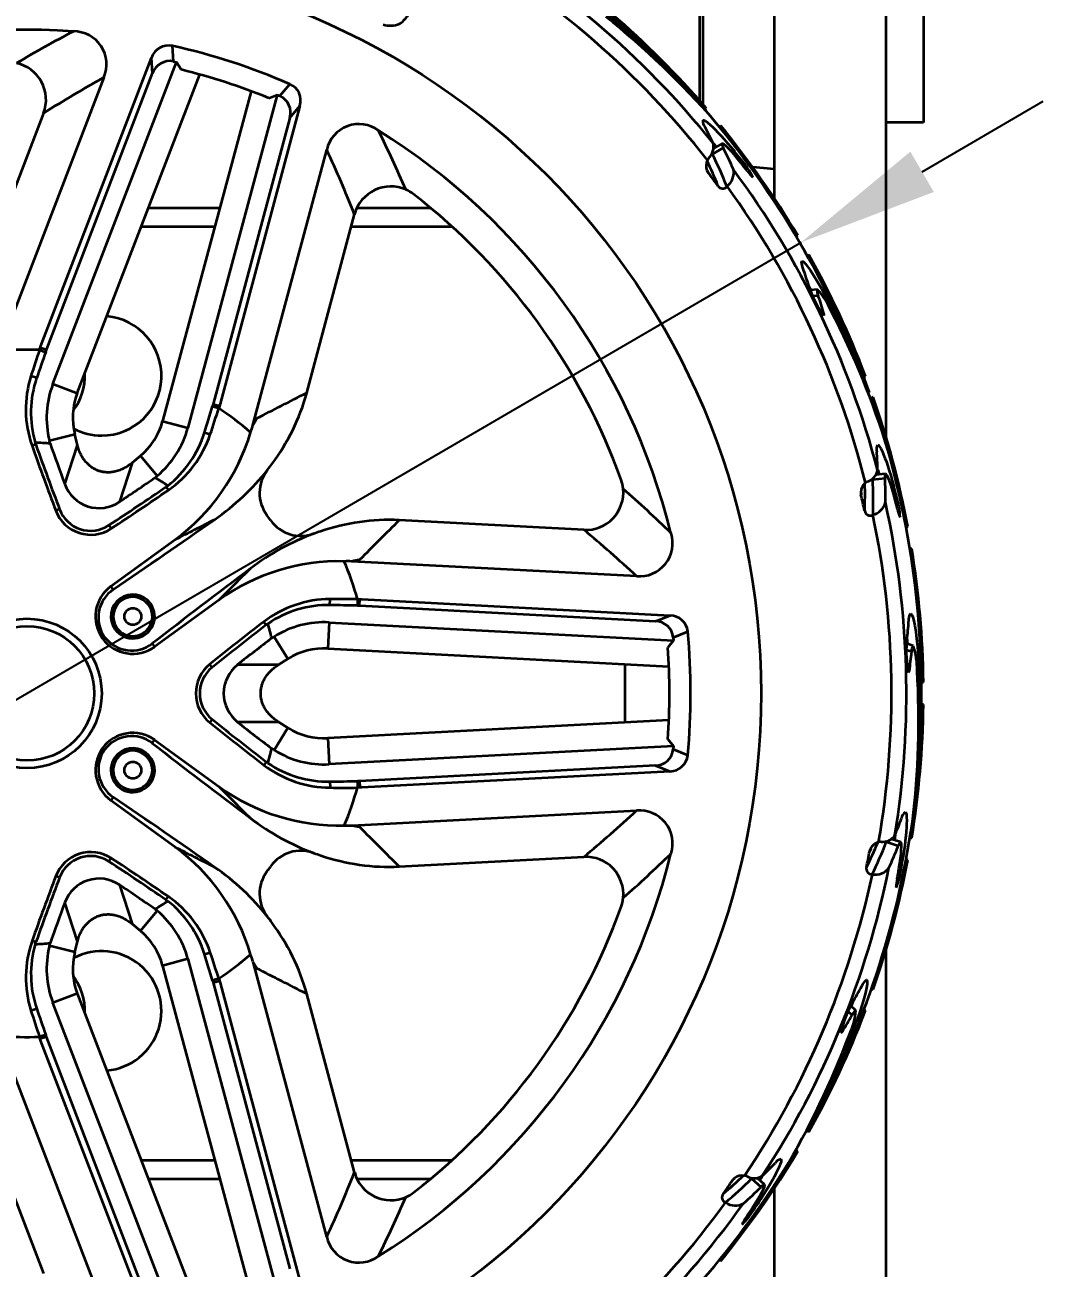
# Model space of a CAD drawing. Header units: millimetres. Extents: x 3171 to 3496, y 686 to 979.
# Drawn here: x 3420.01 to 3447.26, y 778.67 to 811.95 of the extents above; entities that cross this region are included whole.
import ezdxf

# ---------------------------------------------------------------- set-up
doc = ezdxf.new("R2010")
doc.units = ezdxf.units.MM
doc.header["$LTSCALE"] = 0.5
doc.layers.add('尺寸线', color=3, linetype='Continuous', lineweight=13)
doc.layers.add('粗实线', color=7, linetype='Continuous', lineweight=35)
doc.styles.add('数字和字母', font='romans.shx')
doc.dimstyles.new('轮趣标注1比1', dxfattribs={"dimscale": 1.5, "dimtxt": 2.5, "dimasz": 2.5, "dimexe": 1.25, "dimexo": 0.5, "dimtad": 1, "dimdec": 1, "dimdsep": 46, "dimtxsty": '数字和字母', "dimcen": 2.5, "dimadec": 0, "dimazin": 2, "dimtfac": 1, "dimtmove": 0, "dimatfit": 3, "dimfxl": 1, "dimtolj": 1, "dimarcsym": 0})

# ---------------------------------------------------------------- blocks, each defined once
blk = doc.blocks.new('*D67')
at = {"layer": 'Defpoints', "color": 0}
for p in [(3396.126, 793.274), (3443.062, 770.557), (3396.126, 751.392)]:
    blk.add_point(p, dxfattribs=at)
at = {"layer": '尺寸线', "color": 0, "lineweight": -2}
for p, q in [((3396.126, 792.524), (3396.126, 749.517)), ((3443.062, 769.807), (3443.062, 749.517)), ((3439.312, 751.392), (3399.876, 751.392))]:
    blk.add_line(p, q, dxfattribs=at)
at = {"layer": '尺寸线', "color": 0}
for points in [[(3399.876, 752.017), (3399.876, 750.767), (3396.126, 751.392)], [(3439.312, 750.767), (3439.312, 752.017), (3443.062, 751.392)]]:
    blk.add_solid(points, dxfattribs=at)
at = {"layer": '尺寸线', "color": 0, "insert": (3419.594, 754.205), "char_height": 3.75, "attachment_point": 5, "style": '数字和字母'}
blk.add_mtext('\\A1;46.9', dxfattribs=at)
blk = doc.blocks.new('*D68')
at = {"layer": 'Defpoints', "color": 0}
for p in [(3440.783, 806.128), (3399.342, 781.983)]:
    blk.add_point(p, dxfattribs=at)
at = {"layer": '尺寸线', "color": 0, "lineweight": -2}
for p, q in [((3444.023, 808.016), (3447.263, 809.904)), ((3440.783, 806.128), (3399.342, 781.983)), ((3380.823, 771.193), (3396.101, 780.095))]:
    blk.add_line(p, q, dxfattribs=at)
blk.add_arc((3420.062, 794.055), 23.981, 201.0767, 214.7077, dxfattribs=at)
at = {"layer": '尺寸线', "color": 0}
for points in [[(3443.708, 808.556), (3444.338, 807.476), (3440.783, 806.128)], [(3396.416, 779.555), (3395.787, 780.635), (3399.342, 781.983)]]:
    blk.add_solid(points, dxfattribs=at)
at = {"layer": '尺寸线', "color": 0, "insert": (3384.3, 776.474), "char_height": 3.75, "attachment_point": 5, "rotation": 30.2269, "style": '数字和字母'}
blk.add_mtext('\\A1;∅48', dxfattribs=at)
blk = doc.blocks.new('*D69')
at = {"layer": 'Defpoints', "color": 0}
for p in [(3388.612, 891.057), (3434.062, 891.057), (3420.062, 794.055)]:
    blk.add_point(p, dxfattribs=at)
at = {"layer": '尺寸线', "color": 0, "lineweight": -2}
for p, q in [((3433.312, 891.057), (3386.737, 891.057)), ((3388.612, 797.805), (3388.612, 887.307)), ((3419.312, 794.055), (3386.737, 794.055))]:
    blk.add_line(p, q, dxfattribs=at)
at = {"layer": '尺寸线', "color": 0}
for points in [[(3389.237, 887.307), (3387.987, 887.307), (3388.612, 891.057)], [(3387.987, 797.805), (3389.237, 797.805), (3388.612, 794.055)]]:
    blk.add_solid(points, dxfattribs=at)
at = {"layer": '尺寸线', "color": 0, "insert": (3385.799, 842.556), "char_height": 3.75, "attachment_point": 5, "rotation": 90, "style": '数字和字母'}
blk.add_mtext('\\A1;97', dxfattribs=at)
blk = doc.blocks.new('*D70')
at = {"layer": 'Defpoints', "color": 0}
for p in [(3409.062, 918.057), (3376.302, 770.106), (3420.062, 770.106)]:
    blk.add_point(p, dxfattribs=at)
at = {"layer": '尺寸线', "color": 0, "lineweight": -2}
for p, q in [((3408.312, 918.057), (3374.427, 918.057)), ((3376.302, 914.307), (3376.302, 773.856)), ((3419.312, 770.106), (3374.427, 770.106))]:
    blk.add_line(p, q, dxfattribs=at)
at = {"layer": '尺寸线', "color": 0}
for points in [[(3376.927, 914.307), (3375.677, 914.307), (3376.302, 918.057)], [(3375.677, 773.856), (3376.927, 773.856), (3376.302, 770.106)]]:
    blk.add_solid(points, dxfattribs=at)
at = {"layer": '尺寸线', "color": 0, "insert": (3373.489, 844.082), "char_height": 3.75, "attachment_point": 5, "rotation": 90, "style": '数字和字母'}
blk.add_mtext('\\A1;148', dxfattribs=at)

msp = doc.modelspace()

# ---------------------------------------------------------------- linework, layer by layer
at = {"layer": '粗实线'}
for p, q in [((3440.062, 904.557), (3440.062, 807.319)), ((3443.062, 800.905), (3443.062, 904.557)), ((3438.153, 813.421), (3438.153, 810.838)), ((3438.062, 813.321), (3438.062, 810.838)), ((3444.062, 812.338), (3444.062, 810.838)), ((3423.986, 810.972), (3423.953, 811.389)), ((3420.434, 803.362), (3423.395, 811.072)), ((3423.424, 810.655), (3423.395, 811.072)), ((3420.756, 802.338), (3424.063, 810.954)), ((3423.986, 810.972), (3424.063, 810.954)), ((3424.063, 810.954), (3424.193, 810.752)), ((3438.062, 810.838), (3438.062, 809.927)), ((3438.153, 810.838), (3438.153, 809.822)), ((3444.062, 810.838), (3444.062, 809.338)), ((3422.121, 810.544), (3419.389, 803.423)), ((3420.581, 803.247), (3423.424, 810.655)), ((3421.409, 802.087), (3424.685, 810.622)), ((3437.357, 810.565), (3437.392, 810.585)), ((3426.059, 810.176), (3423.693, 801.345)), ((3426.757, 810.078), (3424.369, 801.164)), ((3426.534, 809.991), (3426.757, 810.078)), ((3426.757, 810.078), (3426.831, 810.047)), ((3426.831, 810.047), (3427.102, 810.366)), ((3427.367, 809.781), (3425.231, 801.805)), ((3427.099, 809.461), (3427.367, 809.781)), ((3420.504, 809.583), (3418.732, 804.967)), ((3427.099, 809.461), (3425.045, 801.797)), ((3438.207, 809.673), (3438.238, 809.699)), ((3438.238, 809.699), (3438.251, 809.71)), ((3438.624, 809.24), (3438.599, 809.219)), ((3438.636, 809.25), (3438.624, 809.24)), ((3444.062, 809.338), (3443.062, 809.338)), ((3438.432, 808.785), (3438.518, 808.683)), ((3438.67, 808.771), (3438.443, 808.64)), ((3426.11, 801.235), (3428.087, 808.606)), ((3438.397, 808.514), (3438.409, 808.49)), ((3438.409, 808.49), (3438.702, 808.66)), ((3438.95, 808.523), (3439.007, 808.556)), ((3438.27, 808.053), (3438.295, 807.993)), ((3439.128, 808.312), (3439.179, 808.341)), ((3440.062, 808.088), (3439.494, 808.138)), ((3423.316, 807.055), (3425.223, 807.055)), ((3428.896, 807.055), (3430.861, 807.055)), ((3427.552, 802.101), (3428.832, 806.881)), ((3423.124, 806.555), (3425.089, 806.555)), ((3428.745, 806.555), (3431.436, 806.555)), ((3440.651, 806.289), (3440.679, 806.305)), ((3440.679, 806.305), (3440.693, 806.314)), ((3440.979, 805.786), (3440.951, 805.77)), ((3440.993, 805.794), (3440.979, 805.786)), ((3440.995, 804.956), (3441.051, 804.85)), ((3441.216, 804.867), (3441.03, 804.847)), ((3441.095, 804.693), (3441.243, 804.708)), ((3441.367, 804.682), (3441.44, 804.689)), ((3441.349, 804.216), (3441.391, 804.221)), ((3420.395, 803.249), (3420.433, 803.362)), ((3420.395, 803.249), (3420.562, 803.192)), ((3420.581, 803.247), (3420.415, 803.307)), ((3420.562, 803.192), (3420.581, 803.247)), ((3420.322, 802.498), (3420.168, 802.55)), ((3442.462, 802.528), (3442.493, 802.539)), ((3442.493, 802.539), (3442.508, 802.545)), ((3420.756, 802.338), (3421.409, 802.087)), ((3442.577, 802.103), (3442.617, 802.107)), ((3425.045, 801.797), (3425.028, 801.741)), ((3425.028, 801.741), (3425.196, 801.689)), ((3425.045, 801.797), (3425.214, 801.748)), ((3425.233, 801.804), (3425.196, 801.689)), ((3442.698, 801.975), (3442.635, 801.952)), ((3442.713, 801.981), (3442.698, 801.975)), ((3423.693, 801.345), (3424.369, 801.164)), ((3420.3, 800.713), (3420.282, 800.767)), ((3421.342, 800.986), (3420.663, 800.817)), ((3420.682, 800.741), (3420.663, 800.817)), ((3421.413, 800.701), (3421.342, 800.986)), ((3424.814, 801.039), (3424.969, 800.991)), ((3420.3, 800.713), (3420.198, 800.682)), ((3421.073, 799.655), (3421.413, 800.701)), ((3423.1, 800.415), (3422.875, 800.226)), ((3423.1, 800.415), (3423.55, 799.879)), ((3422.875, 800.226), (3422.535, 799.18)), ((3423.55, 799.879), (3423.49, 799.829)), ((3442.693, 799.807), (3442.694, 799.78)), ((3442.694, 799.78), (3443.031, 799.816)), ((3443.047, 799.93), (3442.786, 799.903)), ((3442.835, 800.04), (3442.872, 799.912)), ((3423.829, 799.614), (3423.783, 799.582)), ((3423.783, 799.582), (3423.847, 799.496)), ((3442.389, 799.436), (3442.388, 799.372)), ((3443.202, 799.59), (3443.267, 799.597)), ((3443.279, 799.325), (3443.337, 799.331)), ((3420.934, 798.983), (3420.832, 798.949)), ((3422.253, 798.554), (3422.316, 798.467)), ((3434.966, 798.434), (3430.028, 798.692)), ((3443.593, 798.51), (3443.625, 798.515)), ((3443.625, 798.515), (3443.641, 798.518)), ((3422.305, 796.921), (3424.025, 798.17)), ((3443.729, 797.924), (3443.697, 797.919)), ((3443.745, 797.927), (3443.729, 797.924)), ((3436.381, 797.192), (3428.759, 797.589)), ((3422.366, 796.832), (3422.305, 796.921)), ((3425.2, 796.553), (3423.48, 795.304)), ((3428.172, 796.417), (3428.174, 796.579)), ((3428.909, 796.58), (3428.906, 796.403)), ((3428.906, 796.403), (3428.965, 796.403)), ((3428.909, 796.58), (3429.028, 796.579)), ((3428.965, 796.403), (3428.97, 796.579)), ((3428.965, 796.403), (3436.888, 795.988)), ((3429.028, 796.577), (3437.276, 796.144)), ((3436.888, 795.988), (3437.276, 796.144)), ((3426.468, 795.886), (3426.406, 795.974)), ((3426.468, 795.886), (3426.513, 795.92)), ((3428.154, 795.955), (3428.117, 795.256)), ((3428.154, 795.955), (3437.37, 795.472)), ((3422.139, 795.563), (3422.084, 795.524)), ((3426.613, 795.532), (3426.678, 795.573)), ((3427.049, 794.98), (3426.678, 795.573)), ((3437.37, 795.472), (3437.218, 795.287)), ((3437.363, 795.551), (3437.75, 795.711)), ((3437.363, 795.551), (3437.37, 795.472)), ((3443.62, 795.5), (3443.627, 795.379)), ((3423.415, 795.388), (3423.48, 795.304)), ((3428.117, 795.256), (3437.247, 794.778)), ((3443.603, 795.218), (3443.744, 795.172)), ((3443.785, 795.328), (3443.607, 795.386)), ((3443.848, 795.097), (3443.917, 795.075)), ((3425.018, 794.749), (3424.954, 794.836)), ((3425.7, 794.824), (3426.8, 794.824)), ((3426.8, 794.824), (3427.049, 794.98)), ((3436.062, 794.84), (3436.062, 793.272)), ((3443.641, 794.68), (3443.682, 794.667)), ((3444.009, 794.356), (3444.041, 794.356)), ((3444.041, 794.356), (3444.058, 794.356)), ((3444.042, 793.756), (3444.009, 793.756)), ((3444.058, 793.756), (3444.042, 793.756)), ((3425.018, 793.362), (3424.954, 793.275)), ((3426.8, 793.287), (3425.7, 793.287)), ((3427.049, 793.131), (3426.678, 792.538)), ((3427.049, 793.131), (3426.8, 793.287)), ((3437.247, 793.334), (3428.117, 792.855)), ((3423.415, 792.723), (3423.48, 792.807)), ((3423.48, 792.807), (3425.2, 791.558)), ((3428.117, 792.855), (3428.154, 792.156)), ((3437.218, 792.825), (3437.37, 792.64)), ((3422.138, 792.547), (3422.084, 792.586)), ((3426.678, 792.538), (3426.613, 792.579)), ((3437.37, 792.64), (3428.154, 792.156)), ((3437.37, 792.64), (3437.363, 792.56)), ((3437.363, 792.56), (3437.75, 792.401)), ((3426.468, 792.225), (3426.406, 792.137)), ((3426.513, 792.191), (3426.468, 792.225)), ((3436.888, 792.124), (3428.965, 791.708)), ((3436.888, 792.124), (3437.276, 791.968)), ((3443.904, 792.25), (3443.942, 792.237)), ((3437.276, 791.968), (3429.03, 791.534)), ((3428.172, 791.694), (3428.174, 791.532)), ((3428.907, 791.708), (3428.909, 791.532)), ((3428.965, 791.708), (3428.907, 791.708)), ((3429.03, 791.533), (3428.909, 791.532)), ((3428.965, 791.708), (3428.97, 791.532)), ((3422.366, 791.279), (3422.306, 791.19)), ((3424.025, 789.941), (3422.306, 791.19)), ((3428.763, 790.521), (3436.381, 790.919)), ((3443.076, 790.105), (3443.066, 790.08)), ((3443.066, 790.08), (3443.388, 789.975)), ((3443.45, 790.074), (3443.2, 790.155)), ((3443.3, 790.26), (3443.282, 790.128)), ((3443.698, 790.193), (3443.729, 790.187)), ((3443.729, 790.187), (3443.746, 790.185)), ((3442.648, 789.89), (3442.62, 789.832)), ((3422.253, 789.557), (3422.316, 789.644)), ((3430.029, 789.419), (3434.97, 789.678)), ((3443.415, 789.426), (3443.47, 789.408)), ((3443.452, 789.7), (3443.515, 789.679)), ((3443.625, 789.597), (3443.593, 789.602)), ((3443.641, 789.594), (3443.625, 789.597)), ((3420.934, 789.128), (3420.832, 789.162)), ((3422.536, 788.931), (3422.875, 787.885)), ((3421.413, 787.41), (3421.074, 788.456)), ((3423.783, 788.529), (3423.847, 788.615)), ((3423.783, 788.529), (3423.829, 788.497)), ((3423.101, 787.696), (3423.55, 788.232)), ((3423.491, 788.282), (3423.55, 788.232)), ((3422.875, 787.885), (3423.101, 787.696)), ((3420.301, 787.397), (3420.198, 787.429)), ((3420.283, 787.344), (3420.301, 787.397)), ((3420.664, 787.294), (3420.682, 787.369)), ((3421.342, 787.125), (3420.664, 787.294)), ((3421.342, 787.125), (3421.413, 787.41)), ((3424.815, 787.072), (3424.969, 787.12)), ((3443.062, 775.557), (3443.062, 787.205)), ((3424.369, 786.947), (3423.693, 786.766)), ((3423.693, 786.766), (3426.06, 777.935)), ((3424.369, 786.947), (3426.758, 778.033)), ((3428.088, 779.505), (3426.113, 786.872)), ((3425.197, 786.421), (3425.028, 786.369)), ((3425.197, 786.421), (3425.233, 786.308)), ((3425.028, 786.369), (3425.046, 786.314)), ((3425.046, 786.314), (3425.215, 786.363)), ((3425.046, 786.314), (3427.1, 778.65)), ((3425.231, 786.308), (3427.368, 778.33)), ((3442.668, 786.147), (3442.698, 786.136)), ((3442.698, 786.136), (3442.714, 786.131)), ((3421.41, 786.024), (3420.757, 785.773)), ((3424.064, 777.157), (3420.757, 785.773)), ((3424.686, 777.489), (3421.41, 786.024)), ((3428.832, 781.234), (3427.552, 786.01)), ((3442.17, 785.793), (3442.128, 785.68)), ((3420.322, 785.613), (3420.169, 785.56)), ((3442.041, 785.543), (3442.151, 785.443)), ((3442.252, 785.569), (3442.113, 785.694)), ((3442.493, 785.573), (3442.463, 785.584)), ((3442.508, 785.567), (3442.493, 785.573)), ((3442.215, 785.333), (3442.269, 785.284)), ((3420.563, 784.918), (3420.396, 784.861)), ((3420.434, 784.747), (3420.396, 784.861)), ((3420.581, 784.863), (3420.415, 784.804)), ((3420.581, 784.863), (3420.563, 784.918)), ((3423.425, 777.456), (3420.581, 784.863)), ((3441.857, 785.036), (3441.889, 785.007)), ((3419.39, 784.688), (3422.122, 777.566)), ((3423.396, 777.039), (3420.435, 784.747)), ((3418.732, 783.144), (3420.506, 778.525)), ((3441.108, 782.709), (3441.138, 782.682)), ((3440.926, 782.357), (3440.979, 782.326)), ((3440.979, 782.326), (3440.993, 782.318)), ((3440.679, 781.806), (3440.639, 781.83)), ((3440.693, 781.798), (3440.679, 781.806)), ((3425.09, 781.555), (3423.125, 781.555)), ((3431.436, 781.555), (3428.746, 781.555)), ((3439.748, 781.136), (3439.677, 781.023)), ((3425.224, 781.055), (3423.317, 781.055)), ((3430.861, 781.055), (3428.897, 781.055)), ((3439.001, 781.064), (3438.952, 781.022)), ((3439.479, 781.086), (3439.46, 781.067)), ((3439.46, 781.067), (3439.712, 780.841)), ((3439.808, 780.905), (3439.613, 781.081)), ((3440.062, 780.792), (3440.062, 775.557)), ((3439.659, 780.562), (3439.707, 780.519)), ((3439.513, 780.328), (3439.556, 780.289)), ((3438.6, 778.893), (3438.625, 778.872)), ((3438.625, 778.872), (3438.637, 778.861))]:
    msp.add_line(p, q, dxfattribs=at)
for centre, radius in [((3420.062, 794.055), 19.65), ((3422.894, 796.113), 0.225), ((3420.062, 794.055), 2), ((3420.062, 794.055), 1.8), ((3422.894, 791.998), 0.225)]:
    msp.add_circle(centre, radius, dxfattribs=at)
for centre, radius, start, end in [((3420.062, 794.055), 23.949, 43.6467, 63.737), ((3420.062, 794.055), 23.542, 38.7234, 60.5557), ((3420.062, 794.055), 23.143, 38.0908, 59.9088), ((3421.754, 795.047), 22.045, 44.817, 52.1971), ((3421.886, 794.979), 21.961, 40.9252, 51.5122), ((3420.062, 794.055), 23.981, 40.7183, 49.2848), ((3420.062, 794.055), 23.998, 40.7178, 49.2852), ((3420.062, 794.055), 17.765, 85.9795, 130.0235), ((3438.305, 779.586), 36.403, 117.8354, 120.5833), ((3421.307, 810.891), 0.886, 336.9273, 89.9221), ((3423.856, 810.911), 0.488, 78.4637, 160.8003), ((3420.062, 794.055), 17.765, 66.6554, 77.3476), ((3419.573, 809.948), 1, 339.0015, 77.7915), ((3423.885, 810.495), 0.488, 78.0555, 160.8244), ((3420.062, 794.055), 17.2, 67.8978, 76.1053), ((3439.001, 780.301), 34.635, 119.1673, 122.2808), ((3426.632, 809.602), 0.488, 343.1837, 65.9426), ((3426.9, 809.922), 0.488, 343.198, 65.5442), ((3438.377, 809.364), 0.222, 171.0229, 222.3231), ((3428.951, 808.408), 0.886, 54.0812, 167.0756), ((3420.062, 794.055), 17.765, 13.9795, 58.0235), ((3396.798, 793.071), 36.404, 23.4198, 26.1676), ((3429.562, 804.617), 9.796, 25.1638, 27.9902), ((3420.062, 794.055), 23.949, 19.6467, 39.737), ((3420.062, 794.055), 23.981, 30.7183, 39.2848), ((3420.062, 794.055), 23.998, 30.7178, 39.2852), ((3438.042, 808.682), 0.4, 312.6365, 14.4983), ((3438.805, 808.749), 0.136, 170.2796, 220.7757), ((3396.655, 794.058), 34.636, 21.7241, 24.8357), ((3438.57, 808.181), 0.33, 141.2196, 152.6632), ((3438.3, 808.682), 0.22, 289.735, 299.4925), ((3429.651, 804.003), 9.84, 21.5942, 27.1287), ((3429.871, 804.205), 9.891, 23.0457, 26.7683), ((3421.548, 794.396), 22.479, 38.3419, 39.043), ((3438.584, 808.176), 0.345, 152.938, 201.4592), ((3429.465, 804.083), 9.765, 21.3679, 25.6665), ((3438.517, 807.992), 0.464, 308.6445, 10.6029), ((3420.062, 794.055), 23.542, 14.7234, 36.5557), ((3421.606, 794.292), 22.441, 37.7905, 38.4917), ((3437.431, 806.826), 2.313, 26.753, 40.9158), ((3438.496, 808.145), 0.252, 202.3062, 217.0963), ((3420.062, 794.055), 22.95, 36.2952, 37.3955), ((3440.004, 808.475), 0.792, 213.0033, 230.111), ((3429.799, 806.625), 1, 66.2115, 165.0015), ((3429.799, 806.625), 1, 52.2384, 66.2115), ((3420.062, 794.055), 16.9, 19.7646, 52.2384), ((3438.686, 807.719), 0.149, 211.7621, 320.1938), ((3420.062, 794.055), 23.143, 14.0908, 35.9088), ((3420.062, 794.055), 23.981, 20.7183, 29.2848), ((3420.062, 794.055), 23.998, 20.7178, 29.2852), ((3429.525, 801.336), 12.028, 17.127, 19.5653), ((3443.404, 805.681), 2.516, 198.6084, 216.9964), ((3441.413, 804.816), 0.202, 165.2484, 212.2952), ((3439.851, 803.59), 1.871, 22.3784, 43.0625), ((3429.784, 800.941), 12.062, 15.7763, 18.1958), ((3422.011, 794.273), 22.045, 20.817, 28.1971), ((3422.062, 802.555), 1.6, 270, 85.0299), ((3441.345, 804.191), 0.0553, 334.5068, 32.4935), ((3422.104, 794.158), 21.961, 16.9252, 27.5122), ((3420.062, 794.055), 9.2, 87.9247, 94.5918), ((3469.054, 787.067), 51.279, 161.6045, 162.4256), ((3497.616, 776.132), 81.667, 160.64906, 161.16445), ((3422.994, 801.661), 2.963, 162.5221, 199.2956), ((3423.061, 801.569), 2.893, 161.2659, 196.1071), ((3420.062, 802.555), 1.55, 322.8211, 2.132), ((3423.122, 801.43), 2.534, 159.0015, 194.0015), ((3423.122, 801.43), 1.834, 159.0015, 194.0015), ((3326.148, 999.129), 221.591, 296.84467, 297.23348), ((3422.295, 803.517), 5.444, 333.7, 344.9242), ((3346.813, 825.126), 81.636, 342.83852, 343.35411), ((3420.062, 794.055), 23.981, 10.7183, 19.2848), ((3420.062, 794.055), 23.998, 10.7178, 19.2852), ((3376.318, 817.196), 51.279, 341.5775, 342.3985), ((3420.062, 794.055), 9.2, 49.4113, 56.0784), ((3421.903, 803.704), 4.878, 329.5866, 332.0512), ((3422.062, 802.555), 1.6, 241.9539, 270), ((3421.921, 801.82), 1.834, 310.0015, 345.0015), ((3421.921, 801.82), 2.534, 310.0015, 345.0015), ((3421.03, 802.764), 5.305, 341.0587, 343.2454), ((3421.807, 803.755), 5.987, 323.4994, 333.7242), ((3420.062, 794.055), 6.715, 84.7041, 88.1224), ((3489.551, 824.943), 72.998, 199.36201, 200.26833), ((3422.051, 801.898), 2.894, 307.9023, 342.7309), ((3422.159, 801.932), 2.964, 304.7133, 341.4752), ((3420.777, 802.607), 5.498, 306.2072, 343.4662), ((3491.469, 825.756), 75.553, 199.38311, 200.78201), ((3491.741, 825.893), 75.748, 199.41529, 200.80946), ((3443.02, 800.591), 0.222, 147.0229, 198.3231), ((3433.037, 799.84), 9.796, 1.1638, 3.9902), ((3420.062, 794.055), 23.949, 355.6467, 15.737), ((3421.506, 803.97), 6.356, 321.8085, 323.5617), ((3381.996, 859.886), 72.998, 303.73474, 304.64106), ((3420.062, 794.055), 6.715, 55.8807, 59.2989), ((3421.319, 804.134), 6.605, 304.8302, 321.6881), ((3427.288, 799.421), 1, 141.7919, 216.5991), ((3435.026, 799.432), 1, 5.7915, 19.7646), ((3442.437, 800.105), 0.4, 288.6365, 350.4983), ((3442.673, 800), 0.22, 265.735, 275.4925), ((3443.161, 799.855), 0.136, 146.2796, 196.7758), ((3433.151, 799.338), 9.891, 359.0457, 2.7683), ((3421.99, 799.99), 0.976, 200.0757, 303.9274), ((3380.785, 861.94), 75.745, 303.19358, 304.5878), ((3380.923, 861.672), 75.553, 303.22105, 304.61996), ((3435.026, 799.432), 1, 267.0015, 5.7915), ((3411.939, 772.234), 36.403, 45.8354, 48.5833), ((3442.726, 799.421), 0.345, 128.938, 177.4592), ((3442.633, 799.429), 0.252, 178.3062, 193.0963), ((3442.715, 799.432), 0.33, 117.2196, 128.6632), ((3421.558, 793.762), 22.479, 14.3419, 15.043), ((3420.062, 794.055), 22.95, 12.2952, 13.3955), ((3442.59, 799.281), 0.464, 284.6445, 346.6029), ((3420.062, 794.055), 23.542, 350.7234, 12.5557), ((3421.569, 793.644), 22.441, 13.7905, 14.4917), ((3441.124, 798.658), 2.313, 2.753, 16.9158), ((3421.768, 799.306), 1.003, 200.8796, 303.1235), ((3421.766, 799.299), 0.89, 200.8535, 303.1496), ((3420.062, 794.055), 8, 35.4044, 36.5991), ((3442.634, 798.963), 0.149, 187.7621, 296.1938), ((3420.062, 794.055), 23.143, 350.0908, 11.9088), ((3444.145, 799.117), 0.792, 189.0033, 206.111), ((3280.958, 1004.715), 251.418, 304.22465, 304.9794), ((3324.792, 994.553), 220.031, 296.80757, 297.11926), ((3427.398, 799.269), 1, 215.4044, 290.1816), ((3429.832, 792.697), 6.008, 98.3483, 108.5857), ((3429.751, 793.254), 5.445, 87.0801, 98.357), ((3585.999, 641.463), 221.467, 134.76964, 135.15868), ((3412.833, 771.793), 34.635, 47.1673, 50.2808), ((3430.025, 792.159), 6.581, 110.2888, 127.2055), ((3429.962, 792.294), 6.431, 108.5373, 110.181), ((3436.459, 798.074), 0.886, 264.9273, 17.9221), ((3420.062, 794.055), 23.981, 0.7183, 9.2848), ((3420.062, 794.055), 23.998, 0.7178, 9.2852), ((3428.416, 792.093), 5.498, 88.5364, 125.7964), ((3428.644, 792.285), 5.305, 88.7543, 90.9444), ((3420.062, 794.055), 9.2, 15.9247, 22.5918), ((3429.811, 792.813), 4.891, 99.97, 102.4238), ((3577.508, 596.576), 251.537, 127.02383, 127.77822), ((3581.336, 641.48), 220.059, 134.88408, 135.19572), ((3422.9, 796.111), 1.005, 126.2697, 215.7334), ((3422.875, 796.086), 0.903, 124.309, 215.4005), ((3422.894, 796.113), 0.587, 36.0015, 216.0015), ((3422.894, 796.113), 0.524, 36.0015, 216.0015), ((3422.894, 796.113), 0.587, 216.0015, 36.0015), ((3422.894, 796.113), 0.524, 216.0015, 36.0015), ((3428.201, 793.617), 2.963, 90.5221, 127.2956), ((3428.135, 793.525), 2.893, 89.2659, 124.1071), ((3426.981, 714.759), 81.667, 88.64906, 89.16445), ((3428.555, 745.302), 51.279, 89.6045, 90.4256), ((3437.265, 795.656), 0.488, 6.4637, 88.8003), ((3472.277, 735.94), 75.553, 127.38311, 128.78201), ((3472.492, 735.723), 75.748, 127.41529, 128.80946), ((3420.062, 794.055), 6.715, 12.7041, 16.1224), ((3428.021, 793.424), 2.534, 87.0015, 122.0015), ((3436.878, 795.5), 0.488, 6.0555, 88.8244), ((3431.668, 796.858), 12.028, 353.127, 355.5653), ((3422.894, 796.12), 1.005, 216.3642, 305.7035), ((3422.863, 796.103), 0.903, 216.71, 307.6589), ((3470.911, 737.512), 72.998, 127.36201, 128.26833), ((3420.062, 794.055), 17.765, 354.6554, 5.3476), ((3446.115, 795.182), 2.516, 174.6084, 192.9964), ((3428.021, 793.424), 1.834, 87.0015, 122.0015), ((3420.062, 794.055), 17.2, 355.8978, 4.1053), ((3431.744, 796.392), 12.062, 351.7763, 354.1958), ((3443.944, 795.201), 0.202, 141.2484, 188.2952), ((3442.018, 794.717), 1.871, 358.3784, 19.0625), ((3425.584, 794.055), 1.003, 128.8796, 231.1235), ((3425.576, 794.055), 0.89, 128.8535, 231.1496), ((3426.303, 794.055), 0.976, 128.0757, 231.9274), ((3443.627, 794.659), 0.0553, 310.5069, 8.4934), ((3421.969, 793.318), 21.961, 352.9252, 3.5122), ((3420.062, 794.055), 23.981, 350.7183, 359.2848), ((3420.062, 794.055), 23.998, 350.7178, 359.2852), ((3472.274, 852.174), 75.553, 231.22105, 232.61996), ((3472.487, 852.388), 75.745, 231.19358, 232.5878), ((3470.908, 850.601), 72.998, 231.73474, 232.64106), ((3428.021, 794.687), 1.834, 238.0015, 273.0015), ((3422.894, 791.992), 1.005, 54.2697, 143.7334), ((3422.863, 792.008), 0.903, 52.309, 143.4005), ((3422.901, 792), 1.005, 144.3642, 233.7035), ((3422.875, 792.025), 0.903, 144.71, 235.6589), ((3422.894, 791.998), 0.587, 324.0015, 144.0015), ((3422.894, 791.998), 0.524, 324.0015, 144.0015), ((3577.425, 991.448), 251.418, 232.22465, 232.9794), ((3420.062, 794.055), 6.715, 343.8807, 347.2989), ((3428.021, 794.687), 2.534, 238.0015, 273.0015), ((3436.878, 792.612), 0.488, 271.1837, 353.9426), ((3422.894, 791.998), 0.587, 144.0015, 324.0015), ((3422.894, 791.998), 0.524, 144.0015, 324.0015), ((3428.202, 794.495), 2.964, 232.7133, 269.4752), ((3428.135, 794.587), 2.894, 235.9023, 270.7309), ((3437.266, 792.455), 0.488, 271.198, 353.5442), ((3428.416, 796.018), 5.498, 234.2072, 271.4662), ((3581.307, 946.62), 220.031, 224.80757, 225.11926), ((3426.977, 873.321), 81.636, 270.83852, 271.35411), ((3428.553, 842.809), 51.279, 269.5775, 270.3985), ((3420.062, 794.055), 9.2, 337.4113, 344.0784), ((3280.902, 583.291), 251.537, 55.02383, 55.77822), ((3412.832, 816.318), 34.636, 309.7241, 312.8357), ((3436.459, 790.037), 0.886, 342.0812, 95.0756), ((3443.694, 790.688), 0.222, 123.0229, 174.3231), ((3430.036, 795.974), 6.605, 232.8302, 249.6881), ((3428.644, 795.826), 5.305, 269.0587, 271.2454), ((3429.807, 795.284), 4.876, 257.6289, 260.0514), ((3586.077, 946.744), 221.591, 224.84467, 225.23348), ((3420.062, 794.055), 23.949, 331.6467, 351.737), ((3434.268, 794.062), 9.796, 337.1638, 339.9902), ((3433.871, 793.586), 9.84, 333.5942, 339.1287), ((3442.944, 789.753), 0.33, 93.2196, 104.6632), ((3442.963, 790.481), 0.4, 264.6365, 326.4983), ((3443.136, 790.289), 0.22, 241.735, 251.4925), ((3421.769, 788.804), 1.003, 56.8796, 159.1235), ((3420.778, 785.504), 5.498, 16.5364, 53.7964), ((3324.791, 593.526), 220.059, 62.88408, 63.19572), ((3427.398, 788.842), 1, 69.7919, 144.5991), ((3429.938, 795.746), 6.356, 249.8085, 251.5617), ((3420.062, 794.055), 17.765, 301.9795, 346.0235), ((3411.937, 815.877), 36.404, 311.4198, 314.1676), ((3433.806, 793.777), 9.765, 333.3679, 337.6665), ((3420.062, 794.055), 22.95, 348.2952, 349.3955), ((3442.867, 789.784), 0.252, 154.3062, 169.0963), ((3442.949, 789.739), 0.345, 104.938, 153.4592), ((3434.168, 793.557), 9.891, 335.0457, 338.7683), ((3443.523, 789.958), 0.136, 122.2796, 172.7758), ((3421.766, 788.811), 0.89, 56.8535, 159.1496), ((3380.786, 726.166), 75.748, 55.41529, 56.80946), ((3380.927, 726.437), 75.553, 55.38311, 56.78201), ((3420.062, 794.055), 8, 323.4044, 324.5991), ((3429.827, 795.393), 5.987, 251.4994, 261.7242), ((3429.751, 794.855), 5.444, 261.7, 272.9242), ((3435.026, 788.679), 1, 354.2115, 93.0015), ((3420.062, 794.055), 23.981, 340.7183, 349.2848), ((3420.062, 794.055), 23.998, 340.7178, 349.2852), ((3421.31, 793.179), 22.479, 350.3419, 351.043), ((3491.471, 762.358), 75.553, 159.22105, 160.61996), ((3491.74, 762.222), 75.745, 159.19358, 160.5878), ((3421.991, 788.12), 0.976, 56.0757, 159.9274), ((3421.337, 783.994), 6.581, 38.2888, 55.2055), ((3427.288, 788.69), 1, 143.4044, 218.1816), ((3420.062, 794.055), 23.143, 326.0908, 347.9088), ((3420.062, 794.055), 23.542, 326.7234, 348.5557), ((3442.678, 789.358), 0.149, 163.7621, 272.1938), ((3442.768, 789.666), 0.464, 260.6445, 322.6029), ((3441.175, 789.693), 2.313, 338.753, 352.9158), ((3444.122, 788.884), 0.792, 165.0033, 182.111), ((3421.271, 793.067), 22.441, 349.7905, 350.4917), ((3382, 728.222), 72.998, 55.36201, 56.26833), ((3489.553, 763.172), 72.998, 159.73474, 160.64106), ((3420.062, 794.055), 6.715, 300.7041, 304.1224), ((3422.052, 786.214), 2.893, 17.2659, 52.1071), ((3422.16, 786.179), 2.963, 18.5221, 55.2956), ((3435.026, 788.679), 1, 340.2384, 354.2115), ((3421.922, 786.291), 2.534, 15.0015, 50.0015), ((3420.062, 794.055), 16.9, 307.7646, 340.2384), ((3421.447, 784.096), 6.431, 36.5373, 38.181), ((3421.789, 784.344), 6.008, 26.3483, 36.5857), ((3422.996, 786.45), 2.964, 160.7133, 197.4752), ((3421.922, 786.291), 1.834, 15.0015, 50.0015), ((3423.063, 786.542), 2.894, 163.9023, 198.7309), ((3420.062, 794.055), 6.715, 271.8807, 275.2989), ((3423.122, 786.681), 2.534, 166.0015, 201.0015), ((3423.122, 786.681), 1.834, 166.0015, 201.0015), ((3422.062, 785.555), 1.6, 274.9904, 118.0297), ((3376.319, 770.912), 51.279, 17.6045, 18.4256), ((3346.785, 762.971), 81.667, 16.64906, 17.16445), ((3420.062, 794.055), 9.2, 303.9247, 310.5918), ((3421.03, 785.347), 5.305, 16.7543, 18.9444), ((3421.894, 784.4), 4.889, 27.9697, 30.382), ((3422.294, 784.593), 5.445, 15.0801, 26.357), ((3420.062, 785.555), 1.55, 357.911, 37.1497), ((3326.215, 589.087), 221.467, 62.76964, 63.15868), ((3431.805, 791.895), 12.028, 329.127, 331.5653), ((3469.053, 801.046), 51.279, 197.5775, 198.3985), ((3497.585, 811.973), 81.636, 198.83852, 199.35411), ((3420.062, 794.055), 23.981, 330.7183, 339.2848), ((3420.062, 794.055), 23.998, 330.7178, 339.2852), ((3444.321, 784.488), 2.516, 150.6084, 168.9965), ((3431.685, 791.439), 12.062, 327.7763, 330.1958), ((3440.389, 785.729), 1.871, 334.3782, 355.0627), ((3442.345, 785.389), 0.202, 117.2498, 164.2943), ((3421.528, 792.753), 22.045, 332.817, 340.1971), ((3420.062, 794.055), 9.2, 265.4113, 272.0784), ((3421.504, 792.606), 21.961, 328.9252, 339.5122), ((3441.835, 785.022), 0.0553, 286.5072, 344.4932), ((3420.062, 794.055), 23.981, 320.7183, 329.2848), ((3420.062, 794.055), 23.998, 320.7178, 329.2852), ((3433.042, 788.284), 9.796, 313.1638, 315.9902), ((3440.281, 781.367), 0.222, 99.0229, 150.3231), ((3396.656, 794.051), 34.635, 335.1673, 338.2808), ((3429.8, 781.486), 1, 195.0015, 293.7915), ((3420.062, 794.055), 23.949, 307.6467, 327.737), ((3432.504, 788.211), 9.765, 309.3679, 313.6665), ((3439.215, 780.803), 0.345, 80.938, 129.4592), ((3439.216, 780.819), 0.33, 69.2196, 80.6632), ((3439.529, 781.476), 0.4, 240.6365, 302.4983), ((3439.609, 781.23), 0.22, 217.735, 227.4925), ((3420.062, 794.055), 22.95, 324.2952, 325.3955), ((3432.487, 788.01), 9.84, 309.5942, 315.1287), ((3439.159, 780.878), 0.252, 130.3062, 145.0963), ((3432.746, 787.863), 9.891, 311.0457, 314.7683), ((3439.828, 780.77), 0.136, 98.2796, 148.7757), ((3420.062, 794.055), 17.765, 229.9795, 274.0235), ((3396.798, 795.038), 36.403, 333.8354, 336.5833), ((3429.8, 781.486), 1, 293.7915, 307.7646), ((3438.812, 780.565), 0.149, 139.7621, 248.1938), ((3420.846, 792.747), 22.479, 326.3419, 327.043), ((3420.062, 794.055), 23.143, 302.0908, 323.9088), ((3420.062, 794.055), 23.542, 302.7234, 324.5557), ((3439.019, 780.81), 0.464, 236.6445, 298.6029), ((3437.575, 781.483), 2.313, 314.753, 328.9158), ((3420.764, 792.661), 22.441, 325.7905, 326.4917), ((3439.939, 779.545), 0.792, 141.0033, 158.111), ((3428.951, 779.703), 0.886, 192.9273, 305.9221)]:
    msp.add_arc(centre, radius, start, end, dxfattribs=at)
for points, knots in [([(3429.597, 811.961), (3429.742, 811.915), (3430.077, 811.917), (3430.254, 812.185), (3430.323, 812.326)], [0, 0, 0, 0, 0.4849848, 0.9999926, 0.9999926, 0.9999926, 0.9999926]), ([(3438.158, 809.399), (3438.18, 809.412), (3438.348, 809.307), (3438.745, 808.879), (3439.007, 808.556)], [0.2754166, 0.2754166, 0.2754166, 0.2754166, 0.5636467, 1, 1, 1, 1]), ([(3442.834, 800.712), (3442.86, 800.715), (3442.97, 800.551), (3443.159, 799.998), (3443.267, 799.597)], [0.2754167, 0.2754167, 0.2754167, 0.2754167, 0.5636467, 1, 1, 1, 1]), ([(3443.573, 790.874), (3443.598, 790.867), (3443.632, 790.672), (3443.579, 790.09), (3443.515, 789.679)], [0.2754167, 0.2754167, 0.2754167, 0.2754167, 0.5636467, 1, 1, 1, 1]), ([(3440.246, 781.587), (3440.266, 781.57), (3440.218, 781.377), (3439.933, 780.868), (3439.707, 780.519)], [0.2754167, 0.2754167, 0.2754167, 0.2754167, 0.5636467, 1, 1, 1, 1])]:
    msp.add_open_spline(points, degree=3, knots=knots, dxfattribs=at)
for points in [[(3439.17, 808.26), (3438.913, 808.584), (3438.705, 808.791), (3438.671, 808.772)], [(3440.859, 805.364), (3440.799, 805.533), (3440.782, 805.626), (3440.811, 805.629)], [(3440.811, 805.629), (3440.873, 805.635), (3441.14, 805.248), (3441.44, 804.689)], [(3442.694, 799.78), (3442.711, 799.465), (3442.713, 799.148), (3442.7, 798.83)], [(3443.296, 799.26), (3443.192, 799.66), (3443.087, 799.935), (3443.048, 799.93)], [(3442.486, 798.942), (3442.497, 799.187), (3442.499, 799.432), (3442.492, 799.675)], [(3443.66, 795.928), (3443.674, 796.106), (3443.696, 796.198), (3443.725, 796.189)], [(3443.725, 796.189), (3443.784, 796.17), (3443.871, 795.707), (3443.917, 795.075)], [(3443.917, 795.075), (3443.987, 794.123), (3443.994, 793.178), (3443.942, 792.237)], [(3443.404, 789.36), (3443.472, 789.768), (3443.488, 790.061), (3443.45, 790.073)], [(3442.547, 786.38), (3442.593, 786.339), (3442.484, 785.881), (3442.269, 785.284)], [(3442.382, 786.168), (3442.467, 786.325), (3442.525, 786.4), (3442.547, 786.38)], [(3439.476, 780.272), (3439.704, 780.617), (3439.838, 780.879), (3439.809, 780.905)]]:
    msp.add_open_spline(points, degree=3, dxfattribs=at)
for points in [[(3422.875, 800.226), (3422.442, 799.862), (3421.996, 800.007), (3421.55, 800.152), (3421.413, 800.701)], [(3426.8, 793.287), (3426.32, 793.587), (3426.32, 794.055), (3426.32, 794.524), (3426.8, 794.824)], [(3421.413, 787.41), (3421.55, 787.959), (3421.996, 788.104), (3422.442, 788.249), (3422.875, 787.885)]]:
    msp.add_rational_spline(points, [1, 0.905466332963, 1, 0.905466332963, 1], degree=2, knots=[0, 0, 0, 0.5, 0.5, 1, 1, 1], dxfattribs=at)

# ---------------------------------------------------------------- dimensions: what is measured, and where the dimension line sits
at = {"layer": '尺寸线'}
for base, p1, p2, picture, middle in [((3376.302, 770.106), (3409.062, 918.057), (3420.062, 770.106), '*D70', (3373.489, 844.082)), ((3388.612, 891.057), (3420.062, 794.055), (3434.062, 891.057), '*D69', (3385.799, 842.556))]:
    dim = msp.add_linear_dim(base=base, p1=p1, p2=p2, angle=90, dimstyle='轮趣标注1比1', dxfattribs=at)
    dim.commit()
    dim.dimension.update_dxf_attribs({"geometry": picture, "text_midpoint": middle})
dim = msp.add_diameter_dim_2p(p1=(3440.783, 806.128), p2=(3399.342, 781.983), dimstyle='轮趣标注1比1', dxfattribs=at)
dim.commit()
dim.dimension.update_dxf_attribs({"geometry": '*D68', "text_midpoint": (3385.715, 774.043), "dimtype": 163})
dim = msp.add_linear_dim(base=(3396.126, 751.392), p1=(3443.062, 770.557), p2=(3396.126, 793.274), dimstyle='轮趣标注1比1', dxfattribs=at)
dim.commit()
dim.dimension.update_dxf_attribs({"geometry": '*D67', "text_midpoint": (3419.594, 754.205)})

doc.saveas('drawing.dxf')
